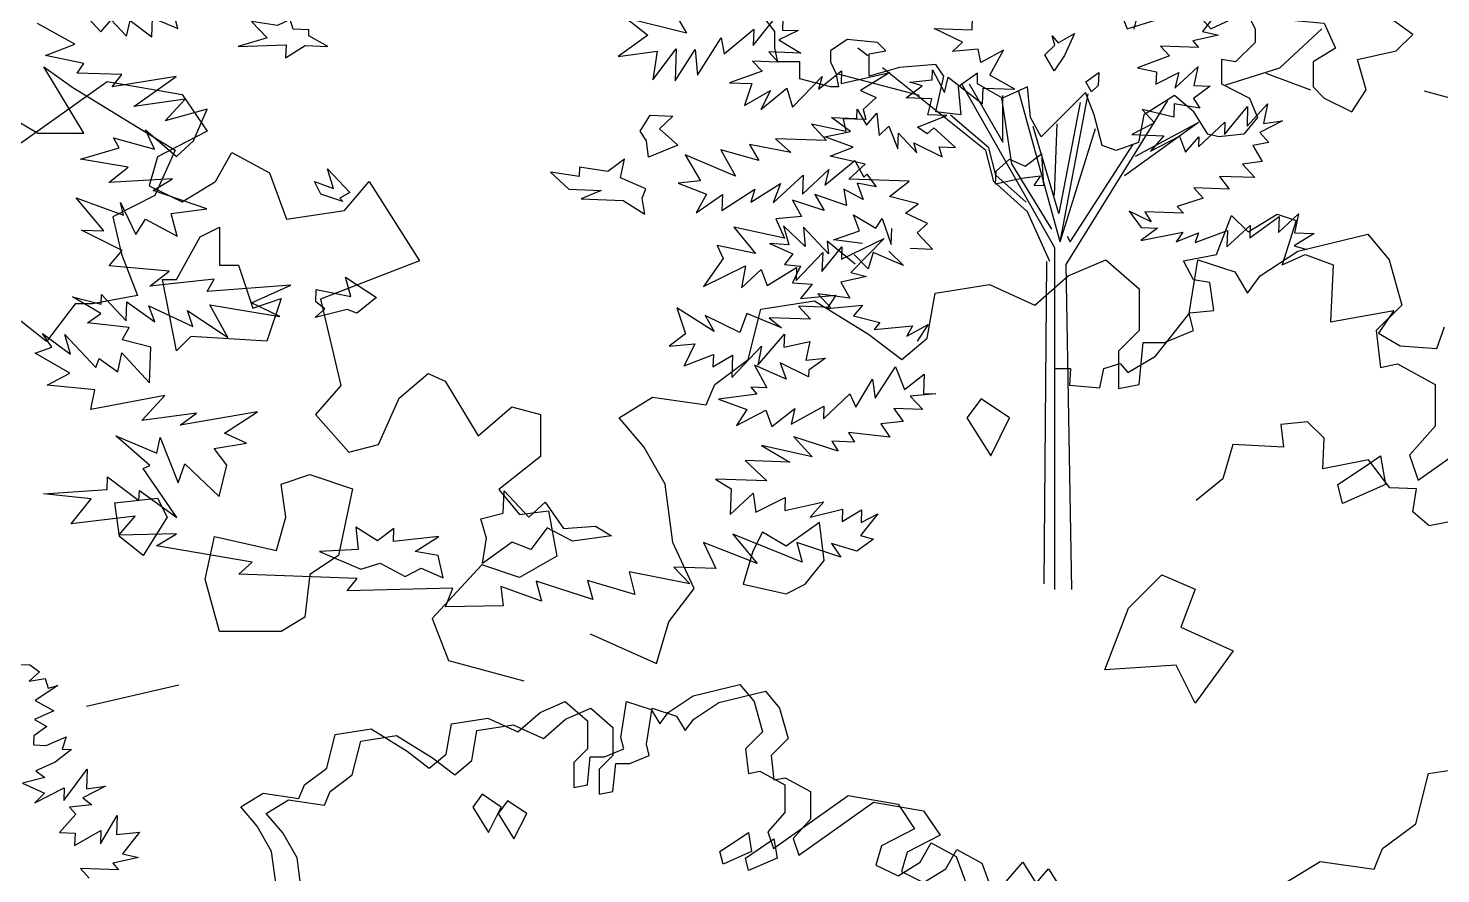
# Model space of a CAD drawing. Header units: inches. Extents: x -11 to 128, y 7 to 56.
# Drawn here: x 66.508 to 67.036, y 22.293 to 22.609 of the extents above; entities that cross this region are included whole.
import ezdxf

# ---------------------------------------------------------------- set-up
doc = ezdxf.new("R2010")
doc.units = ezdxf.units.IN
doc.header["$MEASUREMENT"] = 0
doc.layers.add('CAY', color=94, linetype='Continuous')
doc.layers.add('CAY-3', color=61, linetype='Continuous')
picture_1 = doc.add_image_def('image1.jpg', size_in_pixel=(1680, 1093))

# ---------------------------------------------------------------- blocks, each defined once
blk = doc.blocks.new('A$C76451831')
at = {"layer": 'CAY'}
for p, q in [((2393.3, 1848.3), (2393.7, 1859.2)), ((2599.2, 1865.2), (2585, 1847.1)), ((2361.6, 1849.4), (2393.3, 1848.3)), ((2385.3, 1838.2), (2361.6, 1849.4)), ((2585, 1847.1), (2598.4, 1843.9)), ((2376.8, 1830.3), (2385.3, 1838.2)), ((2581.8, 1833.6), (2550.1, 1834.7)), ((2550.1, 1834.7), (2557.5, 1826.7)), ((2598.4, 1843.9), (2577, 1839.2)), ((2577, 1839.2), (2581.8, 1833.6)), ((2398.2, 1832.3), (2376.8, 1830.3)), ((2400.5, 1821.3), (2398.2, 1832.3)), ((2419.5, 1831.5), (2400.5, 1821.3)), ((2407.9, 1810.6), (2419.5, 1831.5)), ((2557.5, 1826.7), (2530.9, 1816.8)), ((2360.1, 1806.9), (2360.4, 1815)), ((2360.4, 1815), (2370.2, 1796.1)), ((2530.9, 1816.8), (2546.6, 1813.5)), ((2546.6, 1813.5), (2546.3, 1803.1)), ((2546.3, 1803.1), (2565.2, 1812.8)), ((2562, 1799.8), (2581.2, 1817.7)), ((2565.2, 1812.8), (2562, 1799.8)), ((2581.2, 1817.7), (2577.9, 1802)), ((1580.1, 1739.3), (1673.3, 1805.4)), ((1673.3, 1805.4), (1735.8, 1794.7)), ((2338.3, 1791.8), (2351.8, 1801.7)), ((2341.5, 1804.8), (2360.1, 1806.9)), ((2351.8, 1801.7), (2341.5, 1804.8)), ((2370.2, 1796.1), (2373.4, 1809.1)), ((2373.4, 1809.1), (2402, 1786.8)), ((2402, 1786.8), (2402.5, 1799.9)), ((2402.5, 1799.9), (2428.8, 1799)), ((2428.8, 1799), (2407.9, 1810.6)), ((2591.5, 1801.5), (2577.6, 1791.1)), ((2577.9, 1802), (2591.5, 1801.5)), ((1735.8, 1794.7), (1756.4, 1764.1)), ((2359.6, 1791), (2338.3, 1791.8)), ((2356.4, 1777.5), (2359.6, 1791)), ((2577.6, 1791.1), (2582.7, 1783.2)), ((2297.4, 1774.6), (2297.7, 1782.3)), ((2297.7, 1782.3), (2305.3, 1768.9)), ((2305.3, 1768.9), (2313.9, 1779)), ((2313.9, 1779), (2315.9, 1760.3)), ((2347.9, 1767.4), (2372.2, 1777)), ((2372.2, 1777), (2356.4, 1777.5)), ((2561.2, 1775.8), (2534.7, 1782.2)), ((2534.7, 1782.2), (2545.1, 1770.9)), ((2561.5, 1786.7), (2561.2, 1775.8)), ((2582.7, 1783.2), (2561.5, 1786.7)), ((2603.3, 1761.2), (2622.6, 1784.5)), ((2622.1, 1768.2), (2639, 1786.7)), ((2622.6, 1784.5), (2622.1, 1768.2)), ((2639, 1786.7), (2635.8, 1770.5)), ((1756.4, 1764.1), (1715.1, 1742.8)), ((2270.6, 1759.2), (2292, 1763.9)), ((2292, 1763.9), (2276.1, 1775.3)), ((2276.1, 1775.3), (2297.4, 1774.6)), ((2315.9, 1760.3), (2323.9, 1768.2)), ((2323.9, 1768.2), (2331.4, 1749.4)), ((2355.9, 1761.7), (2347.9, 1767.4)), ((2361.5, 1766.9), (2355.9, 1761.7)), ((2379.5, 1750.4), (2361.5, 1766.9)), ((2545.1, 1770.9), (2526.2, 1761.2)), ((2581.6, 1751.1), (2603.6, 1771.6)), ((2603.6, 1771.6), (2603.3, 1761.2)), ((2651.7, 1772.6), (2632.8, 1762.9)), ((2635.8, 1770.5), (2651.7, 1772.6)), ((2294.3, 1750.7), (2270.6, 1759.2)), ((2331.4, 1749.4), (2331.9, 1762.5)), ((2331.9, 1762.5), (2347.1, 1746.1)), ((2347.1, 1746.1), (2344.7, 1754.4)), ((2344.7, 1754.4), (2368.3, 1742.7)), ((2526.2, 1761.2), (2552.9, 1760.2)), ((2552.9, 1760.2), (2541.6, 1747.5)), ((2541.6, 1747.5), (2566, 1759.8)), ((2566, 1759.8), (2571, 1746.5)), ((2571, 1746.5), (2581.9, 1759.2)), ((2581.9, 1759.2), (2581.6, 1751.1)), ((2640.2, 1754.5), (2627, 1752.2)), ((2627, 1752.2), (2634.6, 1738.8)), ((2632.8, 1762.9), (2640.2, 1754.5)), ((1715.1, 1742.8), (1708.1, 1718.6)), ((1763.5, 1722.2), (1777.1, 1746.4)), ((1777.1, 1746.4), (1808.3, 1729.3)), ((2275, 1743.2), (2294.3, 1750.7)), ((2304.2, 1736.7), (2275, 1743.2)), ((2365.9, 1750.9), (2379.5, 1750.4)), ((2368.3, 1742.7), (2365.9, 1750.9)), ((1808.3, 1729.3), (1822.5, 1690.9)), ((2290.6, 1724.1), (2304.2, 1736.7)), ((2634.6, 1738.8), (2618.3, 1736.6)), ((2618.3, 1736.6), (2628.7, 1725.4)), ((1708.1, 1718.6), (1735.8, 1705.1)), ((1735.8, 1705.1), (1763.5, 1722.2)), ((1870.8, 1698), (1891.4, 1722.2)), ((1891.4, 1722.2), (1933.3, 1656.1)), ((2340.9, 1722.3), (2290.6, 1724.1)), ((2324.6, 1709.7), (2340.9, 1722.3)), ((2577.7, 1716.8), (2585.5, 1708.3)), ((2607.1, 1715.7), (2577.7, 1716.8)), ((2628.7, 1725.4), (2599.3, 1726.4)), ((2599.3, 1726.4), (2607.1, 1715.7)), ((2348.4, 1703.5), (2324.6, 1709.7)), ((2585.5, 1708.3), (2564, 1701.4)), ((1822.5, 1690.9), (1870.8, 1698)), ((2294.6, 1694.5), (2313.2, 1683.4)), ((2299.6, 1681.1), (2294.6, 1694.5)), ((2337.7, 1695.7), (2348.4, 1703.5)), ((2356, 1687.3), (2337.7, 1695.7)), ((2524, 1697.3), (2533.9, 1683.8)), ((2542.3, 1688.5), (2524, 1697.3)), ((2569.2, 1695.7), (2537.1, 1696.9)), ((2537.1, 1696.9), (2542.3, 1688.5)), ((2564, 1701.4), (2569.2, 1695.7)), ((2648.4, 1679.8), (2664.8, 1695.1)), ((2664.8, 1695.1), (2661.6, 1679.4)), ((2236.3, 1685.2), (2240.6, 1669.3)), ((2254.4, 1667.9), (2236.3, 1685.2)), ((2252.8, 1684.1), (2254.4, 1667.9)), ((2273.6, 1662), (2252.8, 1684.1)), ((2313.2, 1683.4), (2318.5, 1691.4)), ((2318.5, 1691.4), (2325.9, 1669.8)), ((2325.9, 1669.8), (2326.4, 1682.9)), ((2347.5, 1679.5), (2356, 1687.3)), ((2547.5, 1683.4), (2533.6, 1673)), ((2533.9, 1683.8), (2547.5, 1683.4)), ((2605.4, 1667.7), (2624.6, 1685.6)), ((2624.3, 1675.2), (2648.9, 1693)), ((2624.6, 1685.6), (2624.3, 1675.2)), ((2648.9, 1693), (2648.4, 1679.8)), ((2224.6, 1670.4), (2244.1, 1661.9)), ((2240.6, 1669.3), (2224.6, 1670.4)), ((2272.6, 1672.4), (2273.6, 1662)), ((2295.9, 1653.3), (2272.6, 1672.4)), ((2278, 1673.7), (2299.6, 1681.1)), ((2301.9, 1670.6), (2278, 1673.7)), ((2360.2, 1665.9), (2347.5, 1679.5)), ((2533.6, 1673), (2568.7, 1679.9)), ((2568.7, 1679.9), (2563, 1671.9)), ((2563, 1671.9), (2581.8, 1679.4)), ((2578.8, 1671.4), (2605.9, 1681.3)), ((2581.8, 1679.4), (2578.8, 1671.4)), ((2605.9, 1681.3), (2605.4, 1667.7)), ((2677.9, 1678.8), (2661.2, 1668.5)), ((2661.6, 1679.4), (2677.9, 1678.8)), ((2664.3, 1664.1), (2722.6, 1678.3)), ((2722.6, 1678.3), (2740.3, 1657)), ((2244.1, 1661.9), (2237.2, 1653)), ((2306.7, 1649.3), (2295.1, 1661.4)), ((2310.8, 1662.9), (2306.7, 1649.3)), ((2336, 1652.2), (2310.8, 1662.9)), ((2323.9, 1664.2), (2336, 1652.2)), ((2341.7, 1666.5), (2360.2, 1665.9)), ((2633, 1643.5), (2664.3, 1664.1)), ((2661.2, 1668.5), (2672, 1665.4)), ((1933.3, 1656.1), (1850.8, 1624.3)), ((2237.2, 1653), (2250.5, 1651.6)), ((2250.5, 1651.6), (2243.7, 1637.7)), ((2473.2, 1643.5), (2504.5, 1657)), ((2504.5, 1657), (2532.2, 1632.9)), ((2574, 1612.2), (2581.1, 1657)), ((2581.1, 1657), (2611.8, 1647)), ((2611.8, 1647), (2622.4, 1629.3)), ((2740.3, 1657), (2750.9, 1619.3)), ((2243.7, 1637.7), (2260.2, 1636.6)), ((2260.2, 1636.6), (2250.4, 1624.7)), ((2362.4, 1629.3), (2407.8, 1636.4)), ((2407.8, 1636.4), (2445.5, 1619.3)), ((2445.5, 1619.3), (2473.2, 1643.5)), ((2622.4, 1629.3), (2633, 1643.5)), ((1850.8, 1624.3), (1867.9, 1552.3)), ((2217.3, 1615.8), (2262.1, 1622.8)), ((2250.4, 1624.7), (2279.7, 1627.6)), ((2262.1, 1622.8), (2306.9, 1595.1)), ((2279.7, 1627.6), (2272.6, 1616.4)), ((2355.9, 1591.6), (2362.4, 1629.3)), ((2532.2, 1632.9), (2532.2, 1598.1)), ((2206.7, 1573.9), (2217.3, 1615.8)), ((2272.6, 1616.4), (2301.9, 1619.3)), ((2301.9, 1619.3), (2294.6, 1610.4)), ((2577.6, 1598.1), (2574, 1612.2)), ((2750.9, 1619.3), (2729.7, 1598.1)), ((2294.6, 1610.4), (2316.5, 1604.8)), ((2316.5, 1604.8), (2311.6, 1598.8)), ((2311.6, 1598.8), (2343.6, 1601.9)), ((2339, 1593.3), (2356.7, 1603.2)), ((2343.6, 1601.9), (2339, 1593.3)), ((2356.7, 1603.2), (2347.6, 1589.1)), ((2306.9, 1595.1), (2334.7, 1573.9)), ((2334.7, 1573.9), (2355.9, 1591.6)), ((2532.2, 1598.1), (2515.1, 1580.9)), ((2532.2, 1553.2), (2535.7, 1588)), ((2535.7, 1588), (2553.4, 1588)), ((2553.4, 1588), (2577.6, 1598.1)), ((2729.7, 1598.1), (2733.2, 1567.4)), ((2515.1, 1580.9), (2515.1, 1549.7)), ((2179, 1553.2), (2206.7, 1573.9)), ((2733.2, 1567.4), (2747.4, 1570.3)), ((2747.4, 1570.3), (2778.6, 1553.2)), ((1867.9, 1552.3), (1846.6, 1528.1)), ((1916.2, 1541.7), (1940.4, 1562.3)), ((1940.4, 1562.3), (1954.5, 1555.8)), ((1954.5, 1555.8), (1982.2, 1510.4)), ((2171.9, 1536.1), (2179, 1553.2)), ((2515.1, 1549.7), (2532.2, 1553.2)), ((2778.6, 1553.2), (2778.6, 1518.4)), ((1899.1, 1503.3), (1916.2, 1541.7)), ((2099.4, 1525.5), (2127.1, 1542.6)), ((2127.1, 1542.6), (2171.9, 1536.1)), ((1982.2, 1510.4), (2010, 1534.6)), ((2010, 1534.6), (2034.1, 1528.1)), ((2764.5, 1473.6), (2857.6, 1539.7)), ((1846.6, 1528.1), (1874.3, 1496.9)), ((2034.1, 1528.1), (2034.1, 1493.3)), ((2120, 1501.3), (2099.4, 1525.5)), ((2778.6, 1518.4), (2757.4, 1494.2)), ((1874.3, 1496.9), (1899.1, 1503.3)), ((2034.1, 1493.3), (1999.3, 1465.6)), ((2137.7, 1470.1), (2120, 1501.3)), ((2757.4, 1494.2), (2764.5, 1473.6)), ((2144.2, 1421.7), (2137.7, 1470.1)), ((1999.3, 1465.6), (2016.4, 1445)), ((2016.4, 1445), (2040.6, 1447.9)), ((2040.6, 1447.9), (2047.7, 1410.1)), ((2161.9, 1383.3), (2144.2, 1421.7)), ((1985.2, 1403.1), (1943.9, 1358.2)), ((2016.4, 1392.5), (1985.2, 1403.1)), ((2047.7, 1410.1), (2016.4, 1392.5)), ((2140.7, 1355.6), (2161.9, 1383.3)), ((1943.9, 1358.2), (1957.5, 1323.4)), ((2130.6, 1320.8), (2140.7, 1355.6)), ((2075.2, 1345.6), (2130.6, 1320.8)), ((1957.5, 1323.4), (2020, 1306.3)), ((1732.8, 1302.8), (1656.2, 1285.1)), ((5968.8, 1242.2), (5979.2, 1241.8)), ((5987.1, 1236.1), (5978.7, 1228.2)), ((5979.2, 1241.8), (5987.1, 1236.1)), ((5978.7, 1228.2), (5991.9, 1230.5)), ((6002.6, 1224.7), (5983.6, 1212.2)), ((5991.9, 1230.5), (5994.4, 1222.3)), ((5994.4, 1222.3), (6002.6, 1224.7)), ((5983.6, 1212.2), (5999.1, 1203.5)), ((5999.1, 1203.5), (5983, 1196.4)), ((5993.3, 1190.6), (5982.6, 1182.8)), ((5983, 1196.4), (5993.3, 1190.6)), ((5982.6, 1182.8), (5982.3, 1175.1)), ((5992.7, 1174.7), (6009.3, 1181.8)), ((6009.3, 1181.8), (6006.2, 1171.5)), ((5982.3, 1175.1), (5992.7, 1174.7)), ((6013.9, 1171.3), (6000.4, 1160.8)), ((6006.2, 1171.5), (6013.9, 1171.3)), ((6000.4, 1160.8), (5984.3, 1153.7)), ((5984.3, 1153.7), (5991.8, 1148)), ((6007.4, 1128.9), (6026.9, 1154.9)), ((6026.9, 1154.9), (6026.3, 1138.6)), ((5991.8, 1148), (5973, 1143.2)), ((5973, 1143.2), (5991.3, 1134.9)), ((6042.3, 1140.8), (6023.3, 1131)), ((6026.3, 1138.6), (6042.3, 1140.8)), ((5983.3, 1127), (6007.8, 1139.3)), ((5991.3, 1134.9), (5983.3, 1127)), ((6007.8, 1139.3), (6007.4, 1128.9)), ((6023.3, 1131), (6030.9, 1125.3)), ((6017.4, 1117.6), (6003.8, 1102.2)), ((6030.9, 1125.3), (6012.2, 1123.3)), ((6012.2, 1123.3), (6017.4, 1117.6)), ((6037.9, 1092.9), (6051.8, 1116.4)), ((6051.8, 1116.4), (6051.3, 1100.6)), ((6003.8, 1102.2), (6016.9, 1101.8)), ((6016.5, 1091.4), (6038.3, 1103.8)), ((6016.9, 1101.8), (6016.5, 1091.4)), ((6038.3, 1103.8), (6037.9, 1092.9)), ((6051.3, 1100.6), (6070.4, 1102.6)), ((6070.4, 1102.6), (6056.2, 1084.5)), ((6056.2, 1084.5), (6069.6, 1081.4)), ((6053, 1071.1), (6021.3, 1072.2)), ((6021.3, 1072.2), (6028.7, 1064.2)), ((6069.6, 1081.4), (6048.2, 1076.7)), ((6048.2, 1076.7), (6053, 1071.1)), ((4713.4, 601.8), (4728.7, 665.9)), ((4834.4, 569.5), (4869.4, 602.2)), ((4491.5, 579.5), (4483.4, 586)), ((4534.5, 546.7), (4466.9, 564.4)), ((4541.2, 539.6), (4503.7, 569.7)), ((4789.6, 555.4), (4834.4, 569.5)), ((4823, 565.2), (4860, 551.4)), ((4647.3, 419.7), (4569.9, 556)), ((4575.8, 556.2), (4604.1, 507.8)), ((4602.9, 544.4), (4611.2, 489.7)), ((4604.1, 507.8), (4604.1, 546.7)), ((4651.6, 424.8), (4617.3, 549.9)), ((4651.6, 424.8), (4675, 548.1)), ((4656.8, 405.9), (4741.3, 542.4)), ((4589.9, 500.7), (4541.2, 539.6)), ((4592.3, 503.1), (4560.4, 530.2)), ((4668.2, 540.8), (4650.5, 448.4)), ((4650.5, 448.4), (4629.2, 520.8)), ((4646.9, 463.7), (4649.3, 523.1)), ((4651.6, 424.8), (4681.2, 519.2)), ((4705.1, 479.9), (4766.8, 524.3)), ((4714.5, 496), (4764.5, 523.1)), ((3915.1, 501.1), (3898, 463.3)), ((4596.6, 475.1), (4589.9, 500.7)), ((4598.2, 480.3), (4592.3, 503.1)), ((4659.9, 424.8), (4712.2, 505.4)), ((4611.2, 489.7), (4644.6, 435.4)), ((4624.5, 449.6), (4596.6, 475.1)), ((4623.3, 457.8), (4598.2, 480.3)), ((3898, 463.3), (3863.2, 445.6)), ((4643, 408.3), (4624.5, 449.6)), ((3863.2, 445.6), (3870.3, 414.4)), ((4657.5, 429.5), (4659.9, 424.8)), ((3870.3, 414.4), (3883.8, 380.2)), ((4647.3, 135.4), (4647.3, 419.7)), ((4638.3, 140.1), (4640.6, 408.3)), ((4661.5, 135.4), (4656.8, 405.9)), ((3883.8, 380.2), (3846.1, 373.1)), ((3831.9, 373.1), (3807.8, 341.8)), ((3846.1, 373.1), (3831.9, 373.1))]:
    blk.add_line(p, q, dxfattribs=at)
for points in [[(2453.8, 1827.6), (2462.2, 1835.5), (2459.8, 1843.3), (2465, 1837.6), (2478.4, 1845.3), (2470.1, 1827), (2461.5, 1814.2)], [(2452.7, 1718.4), (2445, 1718.7), (2450.2, 1726.6), (2434.3, 1724.5), (2412.8, 1719.8), (2413.2, 1730.7), (2424.4, 1740.7), (2437.4, 1734.8), (2450.9, 1745.2)], [(1750.8, 1676.2), (1766.7, 1684.2), (1766.7, 1652.5), (1782.5, 1652.5), (1794.4, 1616.8), (1818.1, 1624.8), (1806.3, 1589.1), (1742.9, 1593.1), (1731.1, 1581.2), (1719.2, 1640.6), (1731.1, 1640.6)], [(2424.5, 1525.4), (2400.8, 1541.2), (2388.9, 1525.4), (2408.7, 1493.7)], [(2721.4, 1485.8), (2733.3, 1493.7), (2737.3, 1469.9), (2701.6, 1454.1), (2697.7, 1469.9)], [(1754.8, 1391.1), (1762.7, 1426.7), (1814.2, 1414.8), (1822.1, 1442.6), (1818.1, 1470.3), (1841.9, 1478.2), (1877.5, 1466.3), (1865.7, 1410.9), (1841.9, 1395), (1837.9, 1359.4), (1818.1, 1347.5), (1766.7, 1347.5)], [(1683.5, 1426.7), (1679.6, 1454.5), (1715.2, 1458.4), (1723.1, 1442.6), (1703.3, 1410.9)], [(2270.1, 1406.6), (2266.2, 1438.3), (2238.4, 1418.5), (2218.7, 1430.3), (2210.7, 1414.5), (2202.8, 1386.8), (2238.4, 1378.9), (2254.3, 1386.8)], [(2523.5, 1367), (2551.2, 1394.7), (2578.9, 1382.8), (2567, 1351.1), (2610.6, 1331.3), (2578.9, 1287.8), (2563.1, 1319.5), (2503.7, 1315.5)], [(2022.5, 1195.9), (2006.6, 1206.4), (1998.7, 1195.9), (2011.9, 1174.8)], [(2220.4, 1169.5), (2228.3, 1174.8), (2231, 1158.9), (2207.2, 1148.4), (2204.6, 1158.9)], [(4892.2, 660), (4885.5, 671.4), (4869.4, 671.4), (4869.4, 643.8), (4852.9, 632), (4836.8, 636.8), (4843.9, 609.2), (4871.4, 606.9), (4880.8, 586), (4862.3, 574.6), (4862.3, 553.8), (4871.4, 544.4), (4894.6, 533), (4906.4, 551.4), (4899.3, 576.6), (4931.5, 583.7), (4945.3, 597.4), (4922.5, 613.6), (4915.4, 636.8), (4889.8, 630.1)], [(4013.2, 601.7), (4010.8, 609.9), (4000.2, 604.8), (3978.6, 608.3), (3991.7, 594.7), (3967.4, 587.4), (4007.3, 588.7), (4006.9, 577.9), (4023.2, 588.2), (4042.2, 587.5), (4026.2, 596.2), (4026.3, 601.2)], [(4307.3, 508.9), (4302.2, 516.8), (4310.3, 530.1), (4329.4, 529.4), (4318.1, 518.9), (4333.5, 505.2), (4309.1, 495.2)], [(4054.6, 458.4), (4036.2, 464.5), (4031.1, 475.1), (4046.8, 469.1), (4041.9, 485.6), (4060.3, 465.9), (4052, 461.2)], [(4303.8, 461), (4306.8, 469), (4285.8, 477.9), (4289, 493.7), (4275.1, 483.3), (4251.6, 486.8), (4251.4, 479.1), (4227.5, 482.7), (4242.8, 468.5), (4269.5, 467.6), (4253, 460.5), (4287.8, 459.2), (4306, 447.7)], [(4032, 374.8), (4032.4, 385.2), (4061.2, 379.2), (4056.8, 395.2), (4082.5, 378.5), (4066.1, 365.4), (4058.1, 368.4), (4031.6, 361.7), (4039.5, 369.1)], [(4174.2, 178.1), (4169.4, 194.1), (4188.1, 198.9), (4188.8, 217.4), (4209.3, 195.4), (4222.9, 208.1), (4238.4, 186.2), (4264.8, 188), (4278.1, 179.9), (4245.8, 175.6), (4224.8, 186.7), (4211.1, 168.6), (4195.4, 174.6), (4170.8, 156.9)], [(4138.2, 144.9), (4133.9, 163.6), (4114.9, 167), (4134.4, 179.5), (4096.7, 175.3), (4097, 186.2), (4083.5, 175.8), (4065.4, 187.3), (4067.4, 168.6), (4035.2, 167), (4069.6, 152.2), (4085.6, 157.1), (4106.5, 146), (4119.9, 153.2)]]:
    blk.add_lwpolyline(points, close=True, dxfattribs=at)
for points in [[(2492.6, 1796.8), (2487.9, 1805.1), (2498.6, 1812.9), (2498.2, 1802), (2492.6, 1796.8)], [(1835.6, 1126.7), (1831.3, 1159), (1819.5, 1179.8), (1805.7, 1196), (1824.2, 1207.4), (1854.1, 1203), (1858.8, 1214.4), (1877.3, 1228.2), (1884.3, 1256.1), (1914.2, 1260.8), (1944.1, 1242.4), (1962.6, 1228.2), (1976.7, 1240), (1981, 1265.2), (2011.3, 1269.9), (2036.5, 1258.5), (2054.9, 1274.6), (2075.8, 1283.7), (2094.3, 1267.5), (2094.3, 1244.3), (2082.9, 1232.9), (2082.9, 1212.1), (2094.3, 1214.4), (2096.6, 1237.6), (2108.4, 1237.6), (2124.5, 1244.3), (2122.2, 1253.8), (2126.9, 1283.7), (2147.3, 1277), (2154.4, 1265.2), (2161.5, 1274.6), (2182.3, 1288.4), (2221.2, 1297.8), (2233, 1283.7), (2240.1, 1258.5), (2225.9, 1244.3), (2228.3, 1223.9), (2237.7, 1225.8), (2258.6, 1214.4), (2258.6, 1191.2), (2244.4, 1175.1), (2249.1, 1161.4), (2311.2, 1205.4), (2352.9, 1198.3), (2366.7, 1177.9), (2339.1, 1163.7), (2334.4, 1147.6), (2352.9, 1138.5), (2371.4, 1149.9), (2380.4, 1166.1), (2401.2, 1154.7), (2410.7, 1129.1)], [(2442.9, 1133.8), (2456.7, 1149.9), (2484.6, 1105.9)], [(3843.1, 610.3), (3853.2, 599.5), (3861.7, 609.7), (3874.4, 596.1), (3877.5, 609.1), (3895.6, 595.3), (3896.2, 611.2), (3917.2, 602.3), (3912.8, 618.8)], [(4333, 611.8), (4340.7, 598.4), (4290.4, 611), (4308.5, 596.8), (4283.9, 579.1), (4316.2, 583.4), (4312.6, 559.5), (4332.1, 585.5), (4331.2, 558.8), (4348, 585), (4349.9, 563.6), (4369.6, 594.7), (4371.9, 581.4), (4396.6, 601.9), (4396.1, 588.3), (4421.2, 619.6), (4420.6, 601), (4433.7, 600.6), (4417.6, 593), (4435.8, 581.9), (4409.1, 582.8), (4416.9, 574.4), (4395.7, 575.2), (4403.5, 566.7), (4376.5, 557.2), (4395, 556.6), (4388.9, 538.2), (4410.7, 550.6), (4402.4, 535), (4424.3, 552.8), (4428.8, 536.8), (4453.7, 562.3), (4450.6, 551.9), (4469.7, 567.1), (4469.3, 556.7), (4510, 565.7), (4485.4, 550.7), (4498.4, 544.8), (4487.6, 534.8), (4490, 526.5), (4471, 527.2), (4473.4, 516.7), (4444.6, 522.7), (4457.2, 509.1), (4414.7, 510.6), (4427.4, 499.2), (4393.2, 505.9), (4400.9, 492.5), (4369.1, 501.3), (4381.4, 479.5), (4339.5, 497.3), (4352.3, 475.6), (4333.6, 473.5), (4357.4, 464.5), (4348.7, 449), (4370.5, 464.1), (4370, 450.9), (4397.4, 468.6), (4394.3, 457.8), (4418.8, 473.3), (4412.8, 457.1), (4437.7, 480.3), (4437.1, 464.5), (4459.1, 485), (4455.9, 472), (4480.7, 492.4), (4488.3, 478.5), (4490.7, 481.2), (4498.5, 470.5), (4482.7, 473.7), (4487.7, 460), (4471.7, 468.7), (4473.9, 455), (4447.5, 464.1), (4455.2, 450.7), (4428.8, 459.3), (4436.5, 445.9), (4415.1, 443.9), (4422.2, 427.8), (4380, 437), (4398.2, 415), (4366.3, 421.6), (4371.3, 411), (4354.7, 387.5), (4389.7, 404.9), (4386.3, 386.4), (4402.7, 401.7), (4407.7, 388.4), (4432.3, 403.4), (4431.9, 392.6), (4454, 415.8), (4453.4, 400), (4470, 420.7), (4469.7, 410.3), (4505.2, 427.6), (4477.4, 399.1), (4490.4, 396), (4469, 391.3), (4476.7, 377.8), (4450.1, 381.5), (4460.6, 370.2), (4433.8, 371.2), (4443.9, 360.4), (4409.5, 361.6), (4419.6, 353.1), (4391, 365), (4385, 349.3), (4356.1, 363.5), (4363.8, 350.1), (4332.7, 369.7), (4339.7, 348.2), (4326.2, 337.8), (4347.6, 339.7), (4338.8, 321.5), (4363.1, 331), (4362.7, 320.6), (4379, 330.5), (4378.3, 311.9), (4403.2, 337.8), (4400, 322), (4422.2, 348), (4421.8, 337.1), (4443.2, 341.8), (4440, 326.1), (4456.3, 327.8), (4442.4, 317.8), (4442.2, 312.4), (4418.6, 324.1), (4423.6, 310.3), (4397.2, 322.1), (4407.5, 303.2), (4394.3, 303.7), (4399.1, 298), (4367.2, 293.7), (4391, 285.2), (4382.3, 271.9), (4406.8, 284.6), (4411.8, 270.9), (4430.9, 286.1), (4427.7, 273), (4455, 287.9), (4454.6, 277.5), (4476.6, 298.1), (4481.7, 287), (4495.6, 310.5), (4497.8, 294.6), (4514.6, 320.8), (4522.1, 301.9), (4538.4, 314.5), (4537.8, 298.6), (4548.2, 298.3), (4526.8, 296.3), (4537.3, 285.1), (4513.3, 285.9), (4521.1, 275.2), (4502.5, 273.1), (4509.8, 262), (4475.5, 265.9), (4480.6, 258), (4461.6, 258.7), (4466.8, 250.4), (4430.1, 262.5), (4445.3, 245.7), (4403.1, 255.3), (4426.6, 241.3), (4389.5, 242.6), (4407.5, 225.7), (4364.9, 227.2), (4377.8, 219), (4377, 197.7), (4396.2, 215.6), (4398.4, 199.7), (4422.9, 212), (4422.5, 201.1), (4454.9, 208.2), (4443.6, 195.4), (4470.5, 202.2), (4470.2, 191.8), (4486.4, 201.6), (4486, 191.2), (4499.9, 198.4), (4485.6, 180.3), (4496.4, 177.2), (4482.5, 167.3), (4461.4, 173.5), (4469.1, 162.3), (4432.4, 174.5), (4436.8, 158), (4379.2, 181.3), (4399.6, 157), (4354.9, 174.5), (4365, 152.8), (4330.2, 154), (4343.3, 140), (4292.9, 149.9), (4297.7, 131.1), (4258.2, 142.9), (4262.6, 126.9), (4215.6, 142.2), (4220, 125.7), (4186, 137.8), (4188.1, 121.8), (4140.1, 120.8), (4146.1, 136.4), (4058.1, 134.1), (4066.6, 144.6), (3967.9, 148.1), (3979.1, 158.1), (3899.4, 171.8), (3916.1, 181.6), (3868, 180.6), (3881.7, 196.4), (3828.5, 190.1), (3845, 210.9), (3805.3, 215), (3858.5, 218.6), (3858.8, 229), (3884.9, 209.5), (3885.2, 217.6), (3916.5, 195.2), (3888.5, 236.1), (3894, 238.6), (3865.5, 263.2), (3899.8, 248.8), (3902.6, 261.9), (3917.6, 224.2), (3923.1, 239.9), (3951.6, 212.6), (3957.9, 238.7), (3947.6, 252.6), (3974.4, 257.1), (3956.2, 265.5), (3983.5, 283.1), (3919.2, 272.2), (3932.7, 282.1), (3887.2, 276), (3906.5, 296.7), (3844.9, 285.2), (3848.2, 301.4), (3808.5, 305.5), (3827.4, 315.3), (3798.5, 332.2), (3812.3, 337.1), (3804.5, 348.3), (3827.9, 331.1), (3823.1, 347.6), (3848.9, 320), (3851.8, 327.6), (3867.3, 316.6), (3870.6, 332.4), (3893.7, 307.5), (3894.8, 337), (3871, 343.2), (3876.8, 353.5), (3842, 357.4), (3853.2, 365.2), (3829.6, 379.1), (3853.4, 372.9), (3853.7, 381), (3874.2, 359), (3874.8, 374.8), (3898.2, 358.2), (3893.2, 371.5), (3929.8, 354.3), (3925.3, 367.6), (3958.9, 345.2), (3944, 372.4), (4002.2, 362.7), (3978.5, 373.9), (4011.2, 388.7), (3941.7, 383.4), (3947.5, 393.6), (3893.8, 387.8), (3910.1, 400.4), (3860, 404.8), (3870.8, 417.6), (3837, 434.6), (3855.6, 434), (3832.5, 461.5), (3871.9, 447), (3869.5, 457.5), (3882.2, 430.8), (3890.3, 443.7), (3916.6, 429.6), (3911.8, 448.3), (3941.4, 452.3), (3896.6, 467.5), (3912.8, 477.3), (3859.7, 474.2), (3876, 486.8), (3836.3, 493.6), (3868.4, 502.9), (3863.7, 511.2), (3897.8, 501.9), (3890.2, 518), (3916.2, 495.8), (3930.2, 508.9), (3941.6, 535.3), (3906.8, 525.6), (3923.3, 543.6), (3880.5, 537.4), (3915.8, 562.4), (3862.5, 553.9), (3870.5, 564), (3833.4, 565.3), (3839.1, 573.3), (3807.2, 579.8), (3831.5, 589.4), (3800.4, 606.4)], [(4698.4, 625.4), (4707.5, 602.2), (4730.7, 609.2)], [(4760.5, 620.6), (4777, 602.2), (4806.9, 615.9), (4814, 602.2), (4814, 590.8), (4797.5, 574.6), (4786.1, 576.6), (4786.1, 556.2), (4809.3, 544.4), (4816, 528.2), (4804.6, 514.5), (4783.7, 512.1), (4774.7, 514.5), (4762.9, 533), (4746.8, 546.7), (4721.2, 530.6), (4716.9, 507.4), (4698.4, 500.7), (4686.6, 505), (4679.9, 530.6), (4672.9, 549.1), (4656.8, 533), (4635.9, 512.1), (4626.9, 528.2), (4624.5, 553.8), (4603.7, 544.4), (4582.9, 556.2), (4582.9, 565.2), (4566.7, 553.8), (4569.1, 530.6), (4548.3, 533), (4554.9, 562.8), (4548.3, 572.3), (4518, 569.9), (4492.8, 562.8), (4492.8, 581.3), (4506.6, 583.7), (4499.5, 590.8), (4474.4, 593.1), (4460.6, 583.7), (4460.6, 574.6), (4464.9, 565.2), (4467.3, 553.8), (4460.6, 553.8), (4435.1, 560.5), (4435.1, 574.6), (4416.6, 574.6), (4414.2, 586), (4414.2, 599.8), (4398.1, 620.6)]]:
    blk.add_lwpolyline(points, dxfattribs=at)
at = {"layer": 'CAY-3'}
for p, q in [((2773.2, 1229.3), (2818.1, 1236.4)), ((2762.6, 1187.4), (2773.2, 1229.3)), ((2734.9, 1166.8), (2762.6, 1187.4)), ((2727.8, 1149.6), (2734.9, 1166.8)), ((2655.3, 1139), (2683, 1156.1)), ((2683, 1156.1), (2727.8, 1149.6)), ((3839, 515.2), (3805.7, 570.4)), ((3805.7, 570.4), (3829.8, 553.3)), ((3719, 563.9), (3800.7, 515.2)), ((3829.8, 553.3), (3915.1, 501.1)), ((4954.6, 550.5), (5017.1, 533.4)), ((3800.7, 515.2), (3839, 515.2)), ((3807.8, 341.8), (3773, 369.5))]:
    blk.add_line(p, q, dxfattribs=at)
for points in [[(6184.7, 1054.3), (6180.3, 1086.5), (6168.5, 1107.4), (6154.8, 1123.5), (6173.3, 1134.9), (6203.1, 1130.6), (6207.9, 1142), (6226.3, 1155.7), (6233.4, 1183.7), (6263.3, 1188.4), (6293.2, 1169.9), (6311.6, 1155.7), (6325.8, 1167.5), (6330.1, 1192.7), (6360.4, 1197.4), (6385.5, 1186), (6404, 1202.1), (6424.8, 1211.2), (6443.3, 1195.1), (6443.3, 1171.9), (6431.9, 1160.5), (6431.9, 1139.6), (6443.3, 1142), (6445.7, 1165.2), (6457.5, 1165.2), (6473.6, 1171.9), (6471.2, 1181.3), (6475.9, 1211.2), (6496.4, 1204.5), (6503.5, 1192.7), (6510.5, 1202.1), (6531.4, 1215.9), (6570.3, 1225.3), (6582.1, 1211.2), (6589.1, 1186), (6575, 1171.9), (6577.4, 1151.4), (6586.8, 1153.4), (6607.6, 1142), (6607.6, 1118.8), (6593.5, 1102.7), (6598.2, 1088.9), (6660.3, 1132.9), (6702, 1125.9), (6715.7, 1105.4), (6688.2, 1091.2), (6683.5, 1075.1), (6702, 1066.1), (6720.4, 1077.5), (6729.5, 1093.6), (6750.3, 1082.2), (6759.7, 1056.6)], [(6792, 1061.4), (6805.7, 1077.5), (6833.6, 1033.4)], [(4646.7, 319.2), (4660.4, 319.2), (4659.4, 305.5), (4684.7, 303.3), (4687.9, 319.2), (4701.6, 323.4), (4707.9, 316), (4731.1, 329.7), (4759.6, 365.6), (4779.6, 367.7), (4776.4, 390.9), (4762.7, 393), (4754.3, 408.8), (4781.7, 414.1), (4794.4, 446.8), (4808.1, 433.1), (4832.3, 447.8), (4848.2, 442.6), (4836.6, 405.7), (4855.5, 414.1), (4878.8, 405.7), (4876.6, 358.2), (4929.4, 367.7), (4916.7, 348.7), (4934.6, 338.2), (4965.2, 336), (4971.6, 354)], [(4991.6, 194.7), (4958.9, 188.4), (4945.2, 200), (4948.4, 219), (4926.2, 220), (4908.3, 243.2), (4870.3, 235.8), (4871.4, 261.2), (4857.7, 274.9), (4835.5, 272.8), (4837.6, 253.8), (4795.4, 255.9), (4787, 227.4), (4764.8, 209.5)]]:
    blk.add_lwpolyline(points, dxfattribs=at)
for points in [[(6371.5, 1123.4), (6355.7, 1134), (6347.8, 1123.4), (6361, 1102.3)], [(6569.5, 1097), (6577.4, 1102.3), (6580, 1086.5), (6556.3, 1075.9), (6553.6, 1086.5)]]:
    blk.add_lwpolyline(points, close=True, dxfattribs=at)

msp = doc.modelspace()

# ---------------------------------------------------------------- block references
at = {"layer": 'CAY', "xscale": 0.0004489089019145984, "yscale": 0.0004489089019145984, "zscale": 0.0004489089019145984}
for p in [(64.80582, 22.33817), (63.82489, 21.8133), (65.78675, 21.77831)]:
    msp.add_blockref('A$C76451831', p, dxfattribs=at)

# ---------------------------------------------------------------- pictures from other files: only their frames are drawn
image = msp.add_image(picture_1, insert=(12.49661, 7.37723), size_in_units=(74.4025, 48.40591))
image.dxf.flags = 6

doc.saveas('drawing.dxf')
